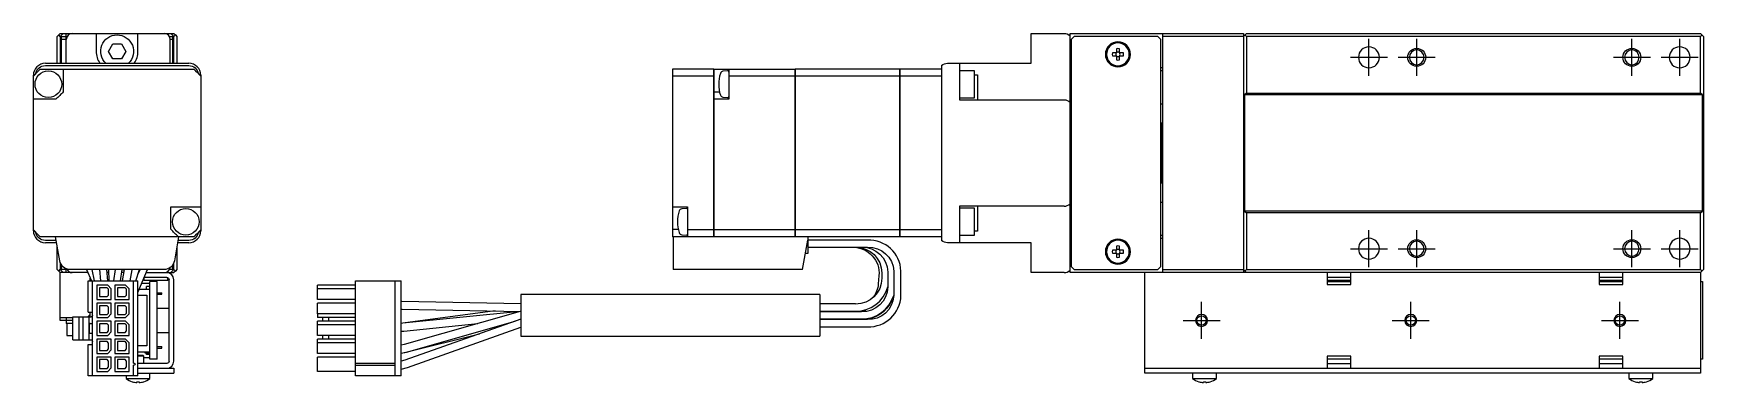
# Model space of a CAD drawing. Extents: x 0 to 598, y -8 to 192.
# Drawn here: x 318.3 to 597.8, y 63.3 to 121.7 of the extents above; entities that cross this region are included whole.
import ezdxf

# ---------------------------------------------------------------- set-up
doc = ezdxf.new("R2010")
doc.units = 0
doc.header["$LTSCALE"] = 0.5
doc.linetypes.add('CENTER', pattern=[50.8, 31.75, -6.35, 6.35, -6.35])
for name, color, linetype in [('MSM_CENTER', 1, 'CENTER'), ('MSM_CONTINUOUS', 7, 'CONTINUOUS'), ('MSM_NARROW', 5, 'CONTINUOUS')]:
    doc.layers.add(name, color=color, linetype=linetype)

msp = doc.modelspace()

# ---------------------------------------------------------------- linework, layer by layer
at = {"layer": 'MSM_CENTER'}
for p, q in [((541.76, 114.6), (541.76, 120.8)), ((549.76, 114.6), (549.76, 120.8)), ((585.76, 114.6), (585.76, 120.8)), ((593.76, 114.6), (593.76, 120.8)), ((538.66, 117.7), (544.86, 117.7)), ((546.66, 117.7), (552.86, 117.7)), ((582.66, 117.7), (588.86, 117.7)), ((590.66, 117.7), (596.86, 117.7)), ((541.76, 82.6), (541.76, 88.8)), ((549.76, 82.6), (549.76, 88.8)), ((585.76, 82.6), (585.76, 88.8)), ((593.76, 82.6), (593.76, 88.8)), ((538.66, 85.7), (544.86, 85.7)), ((546.66, 85.7), (552.86, 85.7)), ((582.66, 85.7), (588.86, 85.7)), ((590.66, 85.7), (596.86, 85.7)), ((513.76, 70.6), (513.76, 76.8)), ((548.76, 70.6), (548.76, 76.8)), ((583.76, 70.6), (583.76, 76.8)), ((510.66, 73.7), (516.86, 73.7)), ((545.66, 73.7), (551.86, 73.7)), ((580.66, 73.7), (586.86, 73.7))]:
    msp.add_line(p, q, dxfattribs=at)
at = {"layer": 'MSM_CONTINUOUS'}
for p, q in [((322.3, 121.2), (322.8, 121.7)), ((322.3, 116.7), (322.3, 121.2)), ((322.8, 121.2), (322.55, 121.45)), ((323.3, 121.7), (322.8, 121.2)), ((322.8, 121.7), (341.8, 121.7)), ((322.8, 121.2), (322.8, 116.7)), ((323, 116.7), (323, 121.2)), ((323, 121.2), (323.8, 121.2)), ((323.8, 120.7), (323, 120.7)), ((323.8, 120.7), (323.8, 121.7)), ((323.8, 116.7), (323.8, 120.7)), ((328.8, 121.7), (328.8, 118.7)), ((335.8, 118.7), (335.8, 121.7)), ((340.8, 121.5), (340.8, 121.7)), ((341.07, 121.2), (341.6, 121.2)), ((341.6, 120.7), (341.2, 120.7)), ((341.2, 116.7), (341.2, 120.7)), ((341.8, 121.2), (341.3, 121.7)), ((341.6, 121.2), (341.6, 116.7)), ((341.8, 121.7), (342.05, 121.45)), ((342.05, 121.45), (341.8, 121.2)), ((341.8, 116.7), (341.8, 121.2)), ((342.05, 121.45), (342.3, 121.2)), ((342.3, 121.2), (342.3, 116.7)), ((485.26, 116.7), (485.26, 121.7)), ((485.26, 121.7), (490.76, 121.7)), ((491.76, 121.7), (520.76, 121.7)), ((491.76, 81.7), (491.76, 121.7)), ((492.46, 121.2), (491.96, 120.7)), ((491.96, 120.7), (491.96, 82.7)), ((506.46, 121.2), (492.46, 121.2)), ((506.96, 120.7), (506.46, 121.2)), ((506.96, 82.7), (506.96, 120.7)), ((507.26, 81.7), (507.26, 121.7)), ((520.76, 121.2), (507.26, 121.2)), ((520.76, 121.7), (520.76, 81.7)), ((521.26, 121.7), (520.76, 121.2)), ((521.01, 121.45), (521.26, 121.2)), ((521.26, 121.7), (597.26, 121.7)), ((521.26, 121.2), (521.26, 111.7)), ((597.26, 121.2), (521.26, 121.2)), ((597.76, 121.2), (597.26, 121.7)), ((597.26, 121.2), (597.51, 121.45)), ((597.26, 111.7), (597.26, 121.2)), ((597.76, 121.2), (597.76, 82.2)), ((330.86, 118.7), (331.58, 119.95)), ((331.58, 117.45), (330.86, 118.7)), ((331.58, 119.95), (333.02, 119.95)), ((333.02, 117.45), (331.58, 117.45)), ((333.02, 119.95), (333.74, 118.7)), ((333.74, 118.7), (333.02, 117.45)), ((499.52, 118.44), (498.84, 118.44)), ((498.84, 117.96), (499.52, 117.96)), ((499.52, 119.12), (499.52, 118.44)), ((499.52, 117.96), (499.52, 117.28)), ((500, 118.44), (500, 119.12)), ((500.68, 118.44), (500, 118.44)), ((500, 117.28), (500, 117.96)), ((500, 117.96), (500.68, 117.96)), ((318.3, 88.7), (318.3, 114.7)), ((319.46, 115.7), (345.15, 115.7)), ((320.3, 116.7), (344.3, 116.7)), ((320.3, 116.31), (344.3, 116.31)), ((323.3, 115.7), (323.3, 111.95)), ((346.3, 114.7), (346.3, 88.7)), ((432.15, 115.7), (425.26, 115.7)), ((425.26, 115.7), (425.26, 87.7)), ((432.15, 87.7), (432.15, 115.7)), ((432.16, 115.69), (432.15, 115.69)), ((432.16, 115.7), (432.16, 87.7)), ((432.16, 115.7), (445.76, 115.7)), ((434.44, 115.43), (433.67, 115.36)), ((434.66, 115.7), (434.66, 110.7)), ((445.76, 87.7), (445.76, 115.7)), ((445.76, 115.69), (445.77, 115.69)), ((445.77, 115.7), (445.77, 87.7)), ((463.26, 115.7), (445.77, 115.7)), ((463.26, 87.7), (463.26, 115.7)), ((463.26, 115.69), (463.27, 115.69)), ((463.27, 115.7), (463.27, 87.7)), ((470.26, 115.7), (463.27, 115.7)), ((470.26, 116.31), (470.26, 87.08)), ((471.26, 116.7), (485.26, 116.7)), ((473.26, 116.7), (473.26, 110.6)), ((475.76, 115.45), (473.26, 115.45)), ((475.76, 110.95), (475.76, 115.45)), ((475.76, 114.78), (476.26, 114.78)), ((476.26, 114.78), (476.26, 110.6)), ((491.96, 115.95), (491.76, 115.95)), ((507.26, 115.95), (506.96, 115.95)), ((507.26, 115.45), (506.96, 115.45)), ((432.15, 114.54), (425.26, 114.54)), ((432.16, 114.53), (432.15, 114.53)), ((432.16, 111.95), (433.09, 111.95)), ((445.76, 114.54), (434.66, 114.54)), ((445.76, 114.53), (445.77, 114.53)), ((463.26, 114.54), (445.77, 114.54)), ((463.26, 114.53), (463.27, 114.53)), ((470.26, 114.54), (463.27, 114.54)), ((322.05, 110.7), (318.3, 110.7)), ((434.66, 110.7), (432.16, 110.7)), ((433.67, 111.03), (434.44, 110.97)), ((473.26, 110.95), (475.76, 110.95)), ((473.26, 110.6), (490.76, 110.6)), ((491.96, 111.7), (491.76, 111.7)), ((491.96, 110.7), (491.76, 110.7)), ((491.96, 109.2), (491.76, 109.2)), ((506.96, 109.95), (507.26, 109.95)), ((521.26, 111.7), (520.96, 111.4)), ((597.56, 111.4), (520.96, 111.4)), ((520.96, 111.4), (520.96, 92)), ((521.26, 111.7), (597.26, 111.7)), ((597.56, 111.4), (597.26, 111.7)), ((597.56, 92), (597.56, 111.4)), ((507.06, 106.7), (506.96, 106.7)), ((507.06, 96.7), (507.06, 106.7)), ((507.26, 106.5), (507.06, 106.7)), ((506.96, 96.7), (507.06, 96.7)), ((507.06, 96.7), (507.26, 96.9)), ((341.3, 92.7), (346.3, 92.7)), ((341.3, 88.95), (341.3, 92.7)), ((425.26, 92.7), (427.76, 92.7)), ((427.55, 92.43), (426.78, 92.36)), ((427.76, 92.7), (427.76, 87.7)), ((490.76, 92.8), (473.26, 92.8)), ((473.26, 92.8), (473.26, 86.7)), ((475.76, 92.45), (473.26, 92.45)), ((475.76, 87.95), (475.76, 92.45)), ((476.26, 92.8), (476.26, 88.62)), ((491.76, 94.2), (491.96, 94.2)), ((491.96, 92.7), (491.76, 92.7)), ((507.26, 93.45), (506.96, 93.45)), ((491.76, 91.7), (491.96, 91.7)), ((520.96, 92), (521.26, 91.7)), ((597.56, 92), (520.96, 92)), ((521.26, 91.7), (521.26, 82.2)), ((597.26, 91.7), (521.26, 91.7)), ((597.26, 91.7), (597.56, 92)), ((597.26, 82.2), (597.26, 91.7)), ((345.15, 87.7), (319.46, 87.7)), ((322.11, 87.08), (320.3, 87.08)), ((322.18, 86.7), (320.3, 86.7)), ((322.71, 83.68), (322, 87.7)), ((342.6, 87.7), (341.89, 83.68)), ((344.3, 86.7), (342.42, 86.7)), ((344.3, 87.08), (342.49, 87.08)), ((425.26, 88.95), (426.2, 88.95)), ((463.26, 87.7), (425.26, 87.7)), ((425.36, 87.7), (425.36, 82.2)), ((426.78, 88.03), (427.55, 87.97)), ((432.15, 88.85), (427.76, 88.85)), ((432.16, 88.86), (432.15, 88.86)), ((432.16, 87.71), (432.15, 87.71)), ((445.76, 88.85), (432.16, 88.85)), ((445.76, 88.86), (445.77, 88.86)), ((445.76, 87.71), (445.77, 87.71)), ((463.26, 88.85), (445.77, 88.85)), ((447, 82.2), (447.86, 87.1)), ((447.86, 87.7), (447.86, 84.9)), ((457.86, 87.15), (447.86, 87.15)), ((463.26, 88.86), (463.27, 88.86)), ((463.26, 87.71), (463.27, 87.71)), ((470.26, 88.85), (463.27, 88.85)), ((470.26, 87.7), (463.27, 87.7)), ((485.26, 86.7), (471.26, 86.7)), ((473.26, 87.95), (475.76, 87.95)), ((476.26, 88.62), (475.76, 88.62)), ((485.26, 81.7), (485.26, 86.7)), ((491.76, 87.45), (491.96, 87.45)), ((506.96, 87.95), (507.26, 87.95)), ((506.96, 87.45), (507.26, 87.45)), ((322.3, 82.2), (322.3, 86)), ((342.3, 86), (342.3, 82.2)), ((447.86, 84.9), (447.47, 84.9)), ((447.86, 85.95), (457.86, 85.95)), ((455.38, 85.95), (455.62, 85.94)), ((499.52, 85.44), (498.84, 85.44)), ((498.84, 84.96), (499.52, 84.96)), ((499.52, 86.12), (499.52, 85.44)), ((499.52, 84.96), (499.52, 84.28)), ((500, 85.44), (500, 86.12)), ((500.68, 85.44), (500, 85.44)), ((500, 84.28), (500, 84.96)), ((500, 84.96), (500.68, 84.96)), ((322.8, 81.7), (322.3, 82.2)), ((322.55, 81.95), (322.8, 82.2)), ((322.8, 83.35), (322.8, 82.2)), ((322.8, 82.2), (323.3, 81.7)), ((322.8, 73.7), (322.8, 81.7)), ((327.41, 81.7), (322.8, 81.7)), ((323, 82.2), (323, 82.97)), ((323, 82.7), (323.24, 82.7)), ((323.8, 82.2), (323, 82.2)), ((323.8, 81.7), (323.8, 82.33)), ((340.12, 82.2), (324.48, 82.2)), ((327.2, 82.2), (328, 80.3)), ((328.55, 80.3), (328.13, 82.2)), ((329.36, 82.2), (329.52, 80.3)), ((330.73, 80.3), (330.57, 82.2)), ((330.9, 81.7), (330.61, 81.7)), ((330.89, 82.2), (330.93, 80.3)), ((331.96, 82.2), (331.69, 80.3)), ((332.9, 80.3), (333.18, 82.2)), ((333.46, 81.7), (333.1, 81.7)), ((333.19, 80.3), (333.56, 82.2)), ((334.77, 82.17), (334.41, 80.3)), ((335.43, 80.3), (336.04, 82.2)), ((335.77, 78.35), (337.4, 82.2)), ((336.09, 82.18), (335.83, 81.57)), ((335.87, 81.7), (335.89, 81.7)), ((337.19, 81.7), (341.8, 81.7)), ((340.8, 81.7), (340.8, 81.9)), ((341.6, 82.2), (341.07, 82.2)), ((341.3, 81.7), (341.8, 82.2)), ((341.37, 82.7), (341.6, 82.7)), ((341.6, 82.97), (341.6, 82.2)), ((341.8, 82.2), (341.8, 83.35)), ((341.8, 82.2), (342.05, 81.95)), ((342.05, 81.95), (341.8, 81.7)), ((342.3, 82.2), (342.05, 81.95)), ((447, 82.2), (425.36, 82.2)), ((459.78, 81.18), (459.66, 79.8)), ((460.26, 81.64), (460.26, 80.76)), ((461.26, 81.79), (461.26, 79.31)), ((462.26, 81.94), (462.26, 77.85)), ((463.46, 77.85), (463.46, 81.94)), ((490.76, 81.7), (485.26, 81.7)), ((597.26, 81.7), (491.76, 81.7)), ((491.96, 82.7), (492.46, 82.2)), ((492.46, 82.2), (506.46, 82.2)), ((504.26, 64.9), (504.26, 81.7)), ((506.46, 82.2), (506.96, 82.7)), ((507.26, 82.2), (520.76, 82.2)), ((520.76, 82.2), (521.26, 81.7)), ((521.26, 82.2), (521.01, 81.95)), ((521.26, 82.2), (597.26, 82.2)), ((534.76, 81.7), (534.76, 79.7)), ((538.76, 79.7), (538.76, 81.7)), ((580.26, 81.7), (580.26, 79.7)), ((584.26, 79.7), (584.26, 81.7)), ((597.51, 81.95), (597.26, 82.2)), ((597.26, 81.7), (597.76, 82.2)), ((597.26, 81.7), (597.26, 64.9)), ((327.49, 75.11), (327.49, 80.3)), ((327.49, 80.3), (335.77, 80.3)), ((327.8, 80.3), (327.8, 80.78)), ((328.2, 64.45), (328.2, 80.3)), ((328.93, 79.58), (328.93, 77.18)), ((330.73, 79.58), (328.93, 79.58)), ((330.63, 79.16), (329.38, 79.16)), ((329.38, 79.16), (329.38, 77.69)), ((330.88, 78.91), (330.63, 79.16)), ((330.73, 79.58), (331.33, 78.98)), ((330.88, 77.94), (330.88, 78.91)), ((331.33, 77.18), (331.33, 78.98)), ((331.93, 79.58), (331.93, 77.18)), ((333.73, 79.58), (331.93, 79.58)), ((333.63, 79.16), (332.38, 79.16)), ((332.38, 79.16), (332.38, 77.69)), ((333.88, 78.91), (333.63, 79.16)), ((334.33, 78.98), (333.73, 79.58)), ((333.88, 77.94), (333.88, 78.91)), ((334.33, 77.18), (334.33, 78.98)), ((335.06, 66.53), (335.06, 80.3)), ((335.77, 64.45), (335.77, 80.3)), ((336.02, 78.95), (337.8, 78.95)), ((336.45, 79.95), (337.8, 79.95)), ((336.8, 80.78), (336.8, 80.4)), ((340.8, 80.4), (336.8, 80.4)), ((340.6, 80.9), (336.85, 80.9)), ((337.8, 79.4), (337.25, 79.4)), ((337.25, 78.95), (337.25, 79.4)), ((339, 80.2), (337.8, 80.2)), ((337.8, 67.2), (337.8, 80.2)), ((339, 67.2), (339, 80.2)), ((339, 78.32), (339.8, 78.32)), ((339.8, 78.07), (339.8, 78.32)), ((340.8, 80.4), (340.8, 80.84)), ((341, 66.9), (341, 80.5)), ((341.8, 66.9), (341.8, 80.5)), ((365.86, 78.98), (365.86, 79.58)), ((372.21, 79.58), (365.86, 79.58)), ((372.21, 78.98), (365.86, 78.98)), ((365.86, 77.18), (365.86, 78.98)), ((372.21, 64.45), (372.21, 80.3)), ((372.21, 80.3), (379.86, 80.3)), ((378.84, 64.45), (378.84, 80.3)), ((379.86, 64.45), (379.86, 80.3)), ((535.71, 80.9), (534.76, 80.9)), ((538.76, 80.4), (534.76, 80.4)), ((534.76, 80.2), (538.76, 80.2)), ((534.76, 79.7), (538.76, 79.7)), ((537.81, 80.9), (535.71, 80.9)), ((538.76, 80.9), (537.81, 80.9)), ((538.26, 80.2), (538.26, 80.4)), ((581.21, 80.9), (580.26, 80.9)), ((584.26, 80.4), (580.26, 80.4)), ((580.26, 80.2), (584.26, 80.2)), ((580.26, 79.7), (584.26, 79.7)), ((583.31, 80.9), (581.21, 80.9)), ((584.26, 80.9), (583.31, 80.9)), ((597.26, 80.2), (597.56, 80.2)), ((597.56, 80.2), (597.56, 67.2)), ((328.93, 77.18), (331.33, 77.18)), ((328.93, 76.58), (328.93, 74.18)), ((331.33, 76.58), (328.93, 76.58)), ((329.38, 77.69), (330.63, 77.69)), ((330.63, 76.16), (329.38, 76.16)), ((329.38, 76.16), (329.38, 74.69)), ((330.63, 77.69), (330.88, 77.94)), ((330.88, 75.91), (330.63, 76.16)), ((330.88, 74.94), (330.88, 75.91)), ((331.33, 74.78), (331.33, 76.58)), ((331.93, 77.18), (334.33, 77.18)), ((331.93, 76.58), (331.93, 74.18)), ((334.33, 76.58), (331.93, 76.58)), ((332.38, 77.69), (333.63, 77.69)), ((333.63, 76.16), (332.38, 76.16)), ((332.38, 76.16), (332.38, 74.69)), ((333.63, 77.69), (333.88, 77.94)), ((333.88, 75.91), (333.63, 76.16)), ((333.88, 74.94), (333.88, 75.91)), ((334.33, 74.78), (334.33, 76.58)), ((335.77, 77.95), (337.3, 77.95)), ((337.3, 77.95), (337.3, 69.45)), ((339, 78.07), (339.8, 78.07)), ((341, 75.7), (339, 75.7)), ((372.21, 77.18), (365.86, 77.18)), ((365.86, 74.78), (365.86, 76.58)), ((372.21, 76.58), (365.86, 76.58)), ((379.97, 76.89), (379.86, 76.9)), ((379.86, 75.6), (379.94, 75.6)), ((379.86, 75.6), (380.01, 75.59)), ((379.94, 75.6), (399.86, 75.2)), ((399.86, 76.5), (379.97, 76.89)), ((399.86, 78.05), (399.86, 71.05)), ((449.86, 78.05), (399.86, 78.05)), ((449.86, 78.05), (449.86, 71.05)), ((455.86, 76.45), (449.86, 76.45)), ((462.25, 77.85), (462.26, 77.89)), ((322.8, 74.2), (324.92, 74.2)), ((324.92, 73.7), (322.8, 73.7)), ((323.8, 74.2), (323.8, 73.7)), ((323.8, 73.7), (323.8, 73.2)), ((324.92, 73.2), (323.8, 73.2)), ((324.92, 73.2), (323.8, 73.2)), ((323.9, 73.2), (323.9, 71.2)), ((324.92, 70.45), (324.92, 74.31)), ((324.92, 74.31), (327.95, 74.31)), ((325.94, 70.45), (325.94, 74.31)), ((326.64, 70.45), (326.64, 74.31)), ((327.8, 74.7), (327.41, 74.31)), ((327.49, 75.11), (328.2, 75.11)), ((327.64, 70.45), (327.64, 74.31)), ((327.8, 73.2), (327.64, 73.2)), ((327.8, 73.2), (327.64, 73.2)), ((327.64, 73.2), (328.2, 73.2)), ((327.7, 71.55), (327.7, 73.2)), ((327.8, 74.31), (327.8, 75.11)), ((327.8, 73.2), (327.8, 73.2)), ((328.93, 74.18), (330.73, 74.18)), ((328.93, 73.58), (328.93, 71.18)), ((331.33, 73.58), (328.93, 73.58)), ((329.38, 74.69), (330.63, 74.69)), ((330.63, 73.16), (329.38, 73.16)), ((329.38, 73.16), (329.38, 71.69)), ((330.63, 74.69), (330.88, 74.94)), ((330.88, 72.91), (330.63, 73.16)), ((330.73, 74.18), (331.33, 74.78)), ((330.88, 71.94), (330.88, 72.91)), ((331.33, 71.78), (331.33, 73.58)), ((331.93, 74.18), (333.73, 74.18)), ((331.93, 73.58), (331.93, 71.18)), ((333.73, 73.58), (331.93, 73.58)), ((332.38, 74.69), (333.63, 74.69)), ((333.63, 73.16), (332.38, 73.16)), ((332.38, 73.16), (332.38, 71.69)), ((333.63, 74.69), (333.88, 74.94)), ((333.88, 72.91), (333.63, 73.16)), ((334.33, 74.78), (333.73, 74.18)), ((334.33, 72.98), (333.73, 73.58)), ((333.88, 71.94), (333.88, 72.91)), ((334.33, 71.18), (334.33, 72.98)), ((365.86, 74.78), (365.86, 74.18)), ((372.21, 74.78), (365.86, 74.78)), ((372.21, 74.18), (365.86, 74.18)), ((372.21, 73.58), (365.86, 73.58)), ((365.86, 72.98), (365.86, 73.58)), ((372.21, 72.98), (365.86, 72.98)), ((365.86, 71.18), (365.86, 72.98)), ((366.75, 73.58), (366.75, 74.18)), ((367.75, 73.58), (367.75, 74.18)), ((380.14, 73.23), (379.86, 73.21)), ((395.56, 75.28), (380.1, 73.23)), ((399.74, 75.19), (380.14, 73.23)), ((380.27, 71.93), (392.67, 73.18)), ((399.77, 75.2), (380.35, 69.66)), ((399.86, 73.94), (380.46, 67.05)), ((380.71, 68.41), (398.92, 73.6)), ((449.86, 75.25), (456.86, 75.25)), ((456.86, 75.15), (449.86, 75.15)), ((449.86, 73.95), (456.86, 73.95)), ((457.86, 73.85), (449.86, 73.85)), ((457.57, 75.3), (456.36, 75.15)), ((456.86, 75.25), (457.57, 75.3)), ((457.57, 75.3), (457.6, 75.31)), ((457.6, 75.31), (457.57, 75.3)), ((323.9, 71.2), (324.92, 71.2)), ((324.92, 70.45), (327.95, 70.45)), ((327.64, 71.55), (328.2, 71.55)), ((328.93, 71.18), (330.73, 71.18)), ((328.93, 70.58), (328.93, 68.18)), ((331.33, 70.58), (328.93, 70.58)), ((329.38, 71.69), (330.63, 71.69)), ((330.63, 70.16), (329.38, 70.16)), ((329.38, 70.16), (329.38, 68.69)), ((330.63, 71.69), (330.88, 71.94)), ((330.88, 69.91), (330.63, 70.16)), ((330.73, 71.18), (331.33, 71.78)), ((330.88, 68.94), (330.88, 69.91)), ((331.33, 68.78), (331.33, 70.58)), ((331.93, 71.18), (334.33, 71.18)), ((331.93, 70.58), (331.93, 68.18)), ((333.73, 70.58), (331.93, 70.58)), ((332.38, 71.69), (333.63, 71.69)), ((333.63, 70.16), (332.38, 70.16)), ((332.38, 70.16), (332.38, 68.69)), ((333.63, 71.69), (333.88, 71.94)), ((333.88, 69.91), (333.63, 70.16)), ((334.33, 69.98), (333.73, 70.58)), ((333.88, 68.94), (333.88, 69.91)), ((334.33, 68.18), (334.33, 69.98)), ((339, 71.7), (341, 71.7)), ((372.21, 71.18), (365.86, 71.18)), ((372.21, 70.58), (365.86, 70.58)), ((365.86, 69.98), (365.86, 70.58)), ((372.21, 69.98), (365.86, 69.98)), ((365.86, 68.18), (365.86, 69.98)), ((366.75, 70.58), (366.75, 71.18)), ((367.75, 70.58), (367.75, 71.18)), ((379.86, 71.9), (380.27, 71.93)), ((380.62, 68.37), (392.93, 71.48)), ((380.89, 65.82), (399.86, 72.56)), ((399.86, 71.05), (449.86, 71.05)), ((449.86, 72.65), (457.86, 72.65)), ((327.49, 64.45), (327.49, 69.65)), ((327.49, 69.65), (328.2, 69.65)), ((328.93, 68.18), (330.73, 68.18)), ((328.93, 67.58), (328.93, 65.18)), ((331.33, 67.58), (328.93, 67.58)), ((329.38, 68.69), (330.63, 68.69)), ((330.63, 67.16), (329.38, 67.16)), ((329.38, 67.16), (329.38, 65.69)), ((330.63, 68.69), (330.88, 68.94)), ((330.88, 66.91), (330.63, 67.16)), ((330.73, 68.18), (331.33, 68.78)), ((331.33, 65.78), (331.33, 67.58)), ((331.93, 68.18), (334.33, 68.18)), ((331.93, 67.58), (331.93, 65.18)), ((334.33, 67.58), (331.93, 67.58)), ((332.38, 68.69), (333.63, 68.69)), ((333.63, 67.16), (332.38, 67.16)), ((332.38, 67.16), (332.38, 65.69)), ((333.63, 68.69), (333.88, 68.94)), ((333.88, 66.91), (333.63, 67.16)), ((334.33, 65.18), (334.33, 67.58)), ((337.3, 69.45), (335.77, 69.45)), ((335.77, 68.45), (337.8, 68.45)), ((335.77, 67.9), (336.6, 67.9)), ((336.8, 67.7), (335.77, 67.7)), ((336.8, 67.7), (336.6, 67.9)), ((336.8, 66.5), (336.8, 67.7)), ((337.8, 67.45), (336.8, 67.45)), ((337, 68.22), (337, 68.45)), ((337.8, 68.22), (337, 68.22)), ((337.25, 67.99), (337.25, 68.22)), ((337.8, 67.99), (337.25, 67.99)), ((339, 67.2), (337.8, 67.2)), ((339, 69.32), (339.8, 69.32)), ((339, 69.07), (339.8, 69.07)), ((339.8, 69.07), (339.8, 69.32)), ((372.21, 68.18), (365.86, 68.18)), ((365.86, 65.18), (365.86, 67.58)), ((372.21, 67.58), (365.86, 67.58)), ((380.35, 69.66), (379.86, 69.55)), ((379.86, 68.24), (380.71, 68.41)), ((379.86, 68.23), (380.62, 68.37)), ((534.76, 67.7), (534.76, 65.7)), ((538.76, 67.7), (534.76, 67.7)), ((538.76, 67.2), (534.76, 67.2)), ((538.76, 65.7), (538.76, 67.7)), ((584.26, 67.7), (580.26, 67.7)), ((580.26, 67.7), (580.26, 65.7)), ((584.26, 67.2), (580.26, 67.2)), ((584.26, 65.7), (584.26, 67.7)), ((597.56, 67.2), (597.26, 67.2)), ((335.77, 64.45), (327.49, 64.45)), ((328.93, 65.18), (330.73, 65.18)), ((329.38, 65.69), (330.63, 65.69)), ((330.63, 65.69), (330.88, 65.94)), ((330.73, 65.18), (331.33, 65.78)), ((330.88, 65.94), (330.88, 66.91)), ((331.93, 65.18), (334.33, 65.18)), ((332.38, 65.69), (333.63, 65.69)), ((333.63, 65.69), (333.88, 65.94)), ((333.8, 64.45), (333.8, 64)), ((333.88, 65.94), (333.88, 66.91)), ((335.06, 66.53), (335.16, 66.53)), ((335.16, 66.23), (335.06, 66.23)), ((335.06, 64.45), (335.06, 66.23)), ((340.6, 66.5), (335.77, 66.5)), ((335.77, 65.7), (341.8, 65.7)), ((335.77, 64.9), (341.8, 64.9)), ((337.8, 64), (337.8, 64.9)), ((341.8, 65.7), (341.8, 64.9)), ((372.21, 65.18), (365.86, 65.18)), ((372.21, 66.53), (378.84, 66.53)), ((372.21, 66.23), (378.84, 66.23)), ((379.86, 64.45), (372.21, 64.45)), ((380.46, 67.05), (379.86, 66.88)), ((380.46, 67.05), (379.86, 66.88)), ((379.86, 65.56), (380.89, 65.82)), ((504.26, 65.7), (597.26, 65.7)), ((597.26, 64.9), (504.26, 64.9)), ((512.26, 64.9), (512.26, 64)), ((516.26, 64), (516.26, 64.9)), ((534.76, 66.5), (538.76, 66.5)), ((580.26, 66.5), (584.26, 66.5)), ((585.26, 64.9), (585.26, 64)), ((589.26, 64), (589.26, 64.9)), ((333.8, 64), (337.8, 64)), ((334.85, 63.44), (334.87, 63.44)), ((335.6, 63.44), (336, 63.44)), ((335.6, 63.31), (335.6, 63.44)), ((336, 63.44), (336, 63.31)), ((336.73, 63.44), (336.75, 63.44)), ((512.26, 64), (516.26, 64)), ((513.31, 63.44), (513.33, 63.44)), ((514.06, 63.44), (514.46, 63.44)), ((514.06, 63.31), (514.06, 63.44)), ((514.46, 63.44), (514.46, 63.31)), ((515.19, 63.44), (515.21, 63.44)), ((585.26, 64), (589.26, 64)), ((586.31, 63.44), (586.33, 63.44)), ((587.06, 63.44), (587.46, 63.44)), ((587.06, 63.31), (587.06, 63.44)), ((587.46, 63.44), (587.46, 63.31)), ((588.19, 63.44), (588.21, 63.44))]:
    msp.add_line(p, q, dxfattribs=at)
at = {"layer": 'MSM_CONTINUOUS', "extrusion": (0, 0, -1)}
for centre, radius in [((-499.76, 118.2), 2.1), ((-499.76, 118.2), 1.9), ((-541.76, 117.7), 1.75), ((-549.76, 117.7), 1.23), ((-585.76, 117.7), 1.23), ((-593.76, 117.7), 1.75), ((-499.76, 85.2), 2.1), ((-499.76, 85.2), 1.9), ((-541.76, 85.7), 1.75), ((-549.76, 85.7), 1.23), ((-585.76, 85.7), 1.23), ((-593.76, 85.7), 1.75)]:
    msp.add_circle(centre, radius, dxfattribs=at)
at = {"layer": 'MSM_CONTINUOUS'}
for centre, radius in [((320.8, 113.2), 2.23), ((343.8, 90.2), 2.23), ((513.76, 73.7), 0.783), ((548.76, 73.7), 0.783), ((583.76, 73.7), 0.783)]:
    msp.add_circle(centre, radius, dxfattribs=at)
for centre, radius, start, end in [((324.8, 120.7), 1, 90, 180), ((340.2, 120.7), 1, 0, 90), ((332.3, 118.7), 3.5, 180, 214.8499), ((332.3, 118.7), 3.5, 325.1501, 0), ((499.76, 118.2), 0.95, 165.3667, 194.6333), ((499.76, 118.2), 0.365, 138.8496, 221.1504), ((499.76, 118.2), 0.95, 75.3667, 104.6333), ((499.76, 118.2), 0.365, 48.8496, 131.1504), ((499.76, 118.2), 0.365, 228.8496, 311.1504), ((499.76, 118.2), 0.365, 318.8496, 41.1504), ((499.76, 118.2), 0.95, 345.3667, 14.6333), ((320.3, 114.7), 2, 90, 180), ((344.3, 114.7), 2, 0, 90), ((438.96, 113.2), 6, 162.3708, 197.6292), ((433.72, 114.86), 0.5, 95, 162.3708), ((434.46, 115.23), 0.2, 360, 95), ((499.76, 118.2), 0.95, 255.3667, 284.6333), ((433.72, 111.53), 0.5, 197.6292, 265), ((434.46, 111.17), 0.2, 265, 0), ((426.83, 91.86), 0.5, 95, 162.3708), ((427.57, 92.23), 0.2, 18.1949, 95), ((490.76, 94.3), 1.5, 270, 311.8103), ((432.07, 90.2), 6, 162.3708, 197.6292), ((320.3, 88.7), 2, 180, 270), ((344.3, 88.7), 2, 270, 0), ((426.83, 88.53), 0.5, 197.6292, 265), ((427.57, 88.17), 0.2, 265, 341.8051), ((458.05, 81.74), 5.41, 2.1863, 92.0343), ((499.76, 85.2), 0.95, 165.3667, 194.6333), ((499.76, 85.2), 0.365, 138.8496, 221.1504), ((499.76, 85.2), 0.95, 75.3667, 104.6333), ((499.76, 85.2), 0.365, 48.8496, 131.1504), ((499.76, 85.2), 0.365, 228.8496, 311.1504), ((499.76, 85.2), 0.95, 255.3667, 284.6333), ((499.76, 85.2), 0.365, 318.8496, 41.1504), ((499.76, 85.2), 0.95, 345.3667, 14.6333), ((324.8, 82.7), 1, 203.447, 270), ((340.2, 82.7), 1, 270, 351.4849), ((340.6, 80.5), 1.2, 0, 90), ((490.76, 83.2), 1.5, 270, 311.8103), ((455.89, 80.83), 5.59, 269.7079, 344.0346), ((456.93, 79.52), 5.57, 269.2277, 342.6191), ((458.06, 78.05), 5.41, 267.9067, 357.8727), ((340.6, 66.9), 1.2, 270, 0), ((335.8, 66.5), 3.2, 231.3178, 252.73), ((335.8, 66.5), 3.19, 253.0947, 266.4096), ((335.8, 66.5), 3.19, 273.5904, 286.9053), ((335.8, 66.5), 3.2, 287.27, 308.6822), ((514.26, 66.5), 3.2, 231.3178, 252.73), ((514.26, 66.5), 3.19, 253.0947, 266.4096), ((514.26, 66.5), 3.19, 273.5904, 286.9053), ((514.26, 66.5), 3.2, 287.27, 308.6822), ((587.26, 66.5), 3.2, 231.3178, 252.73), ((587.26, 66.5), 3.19, 253.0947, 266.4096), ((587.26, 66.5), 3.19, 273.5904, 286.9053), ((587.26, 66.5), 3.2, 287.27, 308.6822)]:
    msp.add_arc(centre, radius, start, end, dxfattribs=at)
at = {"layer": 'MSM_CONTINUOUS', "extrusion": (0, 0, -1)}
for centre, radius, start, end in [((-332.3, 118.7), 2.75, 313.3418, 226.6582), ((-490.76, 120.2), 1.5, 90, 131.8103), ((-332.3, 101.7), 19, 42.5374, 47.4636), ((-320.3, 114.7), 1.62, 9.7266, 90), ((-344.3, 114.7), 1.62, 90, 170.2833), ((-332.3, 101.7), 19, 132.5364, 137.4636), ((-471.26, 115.2), 1.5, 48.1897, 90), ((-309.26, 124.74), 19, 222.3336, 227.6664), ((-490.76, 109.1), 1.5, 90, 131.8103), ((-332.3, 101.7), 19, 312.5374, 317.4626), ((-320.3, 88.7), 1.62, 270, 350.2637), ((-355.35, 101.74), 19, 312.3336, 317.6664), ((-344.3, 88.7), 1.62, 189.7264, 270), ((-332.3, 101.7), 19, 222.5364, 227.4626), ((-471.26, 88.2), 1.5, 270, 311.8103), ((-455.41, 81.56), 4.39, 89.8692, 184.9179), ((-455.9, 81.59), 4.36, 89.4143, 179.4108), ((-456.98, 81.66), 4.29, 88.4433, 178.358), ((-458.05, 81.73), 4.22, 87.4296, 177.1458), ((-324.48, 84), 1.8, 270, 350), ((-332.3, 84.7), 2.75, 245.38, 251.7789), ((-340.12, 84), 1.8, 190, 270), ((-340.6, 80.5), 0.4, 90, 180), ((-455.9, 80.8), 4.36, 180.6063, 270.5686), ((-456.97, 79.43), 4.29, 181.6879, 271.5108), ((-455.31, 80.18), 4.37, 185.0458, 217.0419), ((-456.96, 79.29), 5.45, 203.9954, 268.8909), ((-458.04, 78.06), 4.22, 182.931, 272.4936), ((-327.95, 74.56), 0.25, 180, 270), ((-327.95, 70.2), 0.25, 90, 180), ((-335.16, 66.38), 0.15, 90, 270), ((-340.6, 66.9), 0.4, 180, 270)]:
    msp.add_arc(centre, radius, start, end, dxfattribs=at)
at = {"layer": 'MSM_NARROW'}
for centre in [(549.76, 117.7), (585.76, 117.7), (549.76, 85.7), (585.76, 85.7)]:
    msp.add_circle(centre, 1.5, dxfattribs=at)
at = {"layer": 'MSM_NARROW', "extrusion": (0, 0, -1)}
for centre in [(-513.76, 73.7), (-548.76, 73.7), (-583.76, 73.7)]:
    msp.add_circle(centre, 1, dxfattribs=at)

doc.saveas('drawing.dxf')
